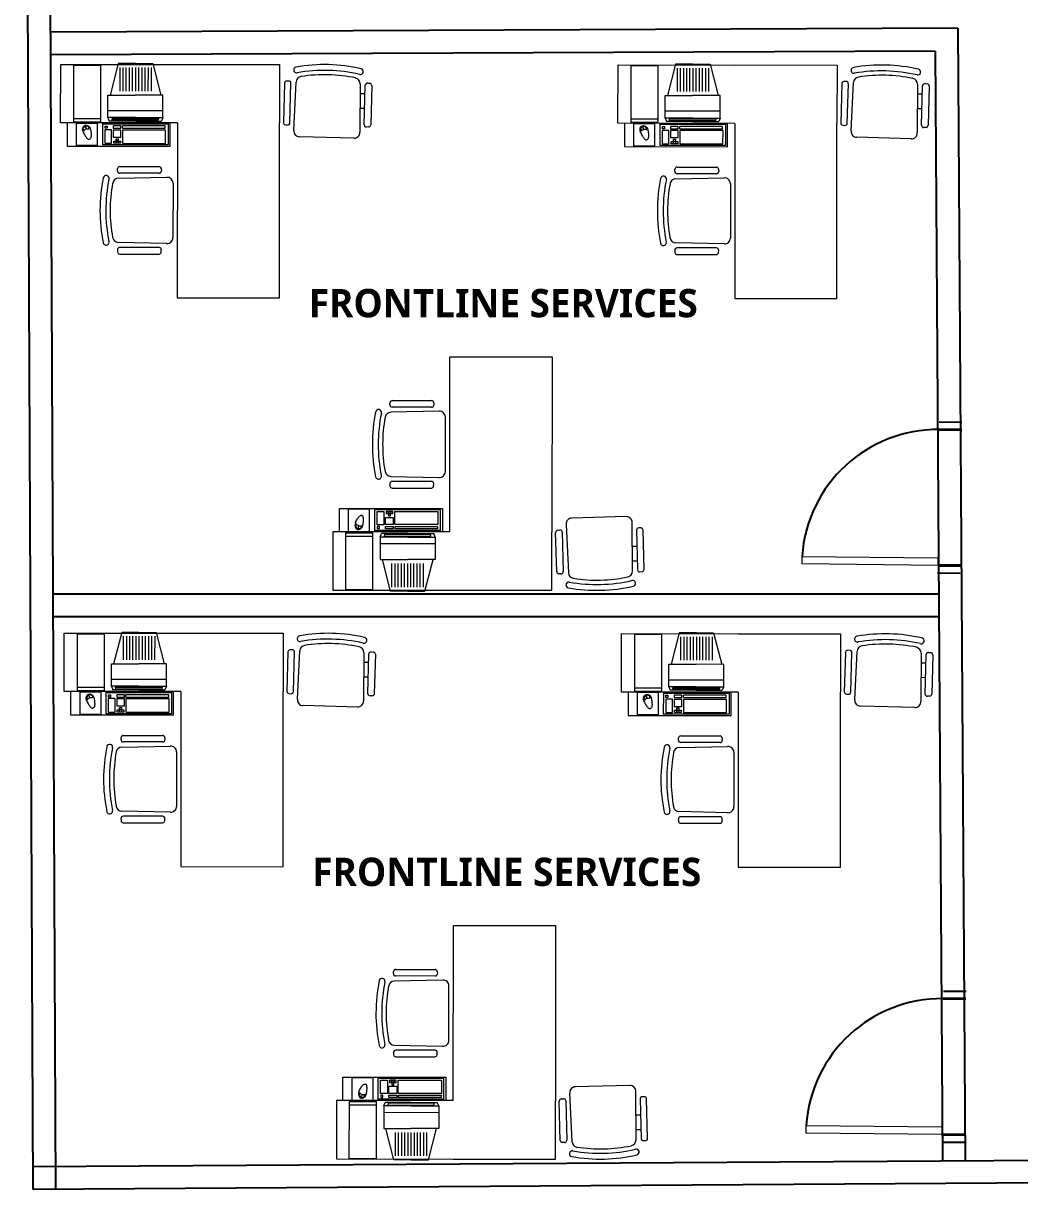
# Model space of a CAD drawing. Header units: millimetres. Extents: x 2220 to 4636, y 1941 to 3920.
# Drawn here: x 2319.63 to 2337.22, y 1952.61 to 1973.21 of the extents above; entities that cross this region are included whole.
import ezdxf

# ---------------------------------------------------------------- set-up
doc = ezdxf.new("R2010")
doc.units = ezdxf.units.MM
doc.layers.add('DOOR_005', color=15, linetype='Continuous')
for name, color, linetype, lineweight in [('DOOR_02', 2, 'Continuous', 9), ('fixture', 142, 'Continuous', 9), ('TEXT', 2, 'Continuous', 20), ('WALL_04C', 4, 'Continuous', 40)]:
    doc.layers.add(name, color=color, linetype=linetype, lineweight=lineweight)
doc.styles.get("Standard").update_dxf_attribs({"font": 'arial.ttf'})

msp = doc.modelspace()

# ---------------------------------------------------------------- linework, layer by layer
for p, q in [((2319.802, 1952.609), (2319.63, 1992.689)), ((2320.202, 1952.61), (2320.03, 1992.691)), ((2336.122, 1973.119), (2320.114, 1973.05)), ((2336.122, 1973.119), (2336.253, 1953.117)), ((2335.724, 1972.717), (2320.116, 1972.65)), ((2335.724, 1972.717), (2335.853, 1953.114)), ((2335.787, 1963.124), (2320.157, 1963.124)), ((2335.79, 1962.724), (2320.157, 1962.724)), ((2354.798, 1953.239), (2319.799, 1953.009)), ((2354.801, 1952.839), (2319.802, 1952.609))]:
    msp.add_line(p, q)
at = {"color": 2, "linetype": 'Continuous'}
for p, q in [((2335.797, 1966.167), (2336.197, 1966.163)), ((2335.768, 1963.501), (2336.168, 1963.497)), ((2335.869, 1956.116), (2336.269, 1956.112)), ((2335.841, 1953.45), (2336.241, 1953.446))]:
    msp.add_line(p, q, dxfattribs=at)
at = {"layer": 'DOOR_005', "linetype": 'Continuous'}
for centre in [(2335.77, 1963.634), (2335.842, 1953.583)]:
    msp.add_arc(centre, 2.399, 89.3948, 176.2101, dxfattribs=at)
at = {"layer": 'DOOR_02', "linetype": 'Continuous'}
for points in [[(2333.374, 1963.66), (2333.376, 1963.793), (2335.771, 1963.768), (2335.77, 1963.634)], [(2333.447, 1953.609), (2333.448, 1953.742), (2335.844, 1953.717), (2335.842, 1953.583)]]:
    msp.add_lwpolyline(points, close=True, dxfattribs=at)
at = {"layer": 'fixture'}
for p, q in [((2320.289, 1971.45), (2320.29, 1972.481)), ((2320.29, 1972.481), (2324.154, 1972.479)), ((2320.516, 1972.47), (2320.516, 1971.468)), ((2320.516, 1972.47), (2320.994, 1972.47)), ((2320.994, 1972.47), (2320.993, 1971.467)), ((2321.304, 1972.495), (2321.162, 1971.94)), ((2321.609, 1972.495), (2321.304, 1972.495)), ((2321.609, 1972.495), (2321.914, 1972.494)), ((2321.914, 1972.494), (2322.055, 1971.94)), ((2322.351, 1972.48), (2324.154, 1972.479)), ((2324.154, 1972.479), (2324.153, 1971.448)), ((2330.126, 1971.441), (2330.127, 1972.472)), ((2330.127, 1972.472), (2333.992, 1972.47)), ((2330.354, 1972.461), (2330.353, 1971.459)), ((2330.354, 1972.461), (2330.831, 1972.461)), ((2330.831, 1972.461), (2330.83, 1971.458)), ((2331.141, 1972.486), (2330.999, 1971.931)), ((2331.446, 1972.486), (2331.141, 1972.486)), ((2331.446, 1972.486), (2331.751, 1972.485)), ((2331.751, 1972.485), (2331.893, 1971.931)), ((2332.188, 1972.471), (2333.992, 1972.47)), ((2333.992, 1972.47), (2333.991, 1971.439)), ((2321.331, 1972.426), (2321.331, 1972.011)), ((2321.387, 1972.426), (2321.387, 1972.011)), ((2321.442, 1972.426), (2321.442, 1972.011)), ((2321.498, 1972.426), (2321.498, 1972.011)), ((2321.553, 1972.426), (2321.553, 1972.011)), ((2321.609, 1972.426), (2321.609, 1972.011)), ((2321.664, 1972.426), (2321.664, 1972.011)), ((2321.72, 1972.426), (2321.72, 1972.011)), ((2321.775, 1972.426), (2321.775, 1972.011)), ((2321.831, 1972.426), (2321.83, 1972.011)), ((2321.886, 1972.426), (2321.886, 1972.011)), ((2331.169, 1972.417), (2331.169, 1972.002)), ((2331.224, 1972.417), (2331.224, 1972.002)), ((2331.28, 1972.417), (2331.28, 1972.002)), ((2331.335, 1972.417), (2331.335, 1972.002)), ((2331.391, 1972.417), (2331.391, 1972.002)), ((2331.446, 1972.417), (2331.446, 1972.002)), ((2331.502, 1972.417), (2331.502, 1972.002)), ((2331.557, 1972.417), (2331.557, 1972.002)), ((2331.613, 1972.417), (2331.613, 1972.002)), ((2331.668, 1972.417), (2331.668, 1972.002)), ((2331.724, 1972.417), (2331.724, 1972.002)), ((2324.239, 1972.148), (2324.22, 1971.455)), ((2324.314, 1972.187), (2324.275, 1972.186)), ((2324.336, 1971.45), (2324.354, 1972.147)), ((2324.404, 1971.316), (2324.445, 1972.169)), ((2325.576, 1972.139), (2325.571, 1971.285)), ((2325.647, 1971.415), (2325.665, 1972.113)), ((2325.708, 1972.15), (2325.747, 1972.147)), ((2325.781, 1972.108), (2325.763, 1971.414)), ((2334.076, 1972.14), (2334.058, 1971.446)), ((2334.151, 1972.178), (2334.113, 1972.177)), ((2334.173, 1971.441), (2334.192, 1972.139)), ((2334.242, 1971.307), (2334.283, 1972.16)), ((2335.413, 1972.13), (2335.409, 1971.276)), ((2335.484, 1971.406), (2335.503, 1972.104)), ((2335.545, 1972.141), (2335.584, 1972.138)), ((2335.619, 1972.099), (2335.6, 1971.405)), ((2321.123, 1971.543), (2321.123, 1971.94)), ((2321.123, 1971.94), (2321.604, 1971.94)), ((2322.094, 1971.94), (2321.604, 1971.94)), ((2322.094, 1971.543), (2322.094, 1971.94)), ((2330.96, 1971.534), (2330.961, 1971.931)), ((2330.961, 1971.931), (2331.441, 1971.931)), ((2331.932, 1971.931), (2331.441, 1971.931)), ((2331.931, 1971.534), (2331.932, 1971.931)), ((2321.123, 1971.543), (2321.123, 1971.762)), ((2322.094, 1971.662), (2321.123, 1971.663)), ((2330.96, 1971.534), (2330.961, 1971.753)), ((2331.931, 1971.653), (2330.96, 1971.654)), ((2322.35, 1971.449), (2320.289, 1971.45)), ((2322.221, 1971.449), (2320.403, 1971.45)), ((2320.403, 1971.45), (2320.403, 1971.038)), ((2320.516, 1971.527), (2320.993, 1971.527)), ((2320.516, 1971.468), (2320.993, 1971.467)), ((2320.565, 1971.445), (2320.564, 1971.048)), ((2320.565, 1971.445), (2320.934, 1971.445)), ((2320.934, 1971.445), (2320.934, 1971.048)), ((2321.027, 1971.439), (2321.026, 1971.059)), ((2322.186, 1971.439), (2321.027, 1971.439)), ((2322.186, 1971.426), (2321.027, 1971.427)), ((2321.123, 1971.543), (2321.147, 1971.481)), ((2321.608, 1971.543), (2321.123, 1971.543)), ((2321.608, 1971.481), (2321.147, 1971.481)), ((2321.196, 1971.528), (2322.016, 1971.527)), ((2321.2, 1971.495), (2321.196, 1971.528)), ((2322.011, 1971.494), (2321.2, 1971.495)), ((2321.608, 1971.543), (2322.094, 1971.543)), ((2321.608, 1971.481), (2322.067, 1971.481)), ((2322.016, 1971.527), (2322.011, 1971.494)), ((2322.094, 1971.543), (2322.067, 1971.481)), ((2322.186, 1971.439), (2322.186, 1971.058)), ((2322.221, 1971.037), (2322.221, 1971.449)), ((2322.35, 1971.449), (2322.348, 1968.358)), ((2324.152, 1968.356), (2324.153, 1971.448)), ((2324.255, 1971.415), (2324.293, 1971.412)), ((2332.188, 1971.44), (2330.126, 1971.441)), ((2332.058, 1971.44), (2330.24, 1971.441)), ((2330.24, 1971.441), (2330.24, 1971.029)), ((2330.353, 1971.518), (2330.831, 1971.518)), ((2330.353, 1971.459), (2330.83, 1971.458)), ((2330.402, 1971.436), (2330.772, 1971.436)), ((2330.402, 1971.436), (2330.402, 1971.039)), ((2330.772, 1971.436), (2330.772, 1971.039)), ((2332.023, 1971.43), (2330.864, 1971.43)), ((2330.864, 1971.43), (2330.864, 1971.05)), ((2332.023, 1971.417), (2330.864, 1971.418)), ((2330.96, 1971.534), (2330.984, 1971.472)), ((2331.446, 1971.534), (2330.96, 1971.534)), ((2331.446, 1971.472), (2330.984, 1971.472)), ((2331.033, 1971.519), (2331.853, 1971.518)), ((2331.038, 1971.486), (2331.033, 1971.519)), ((2331.849, 1971.485), (2331.038, 1971.486)), ((2331.446, 1971.534), (2331.931, 1971.534)), ((2331.446, 1971.472), (2331.904, 1971.472)), ((2331.853, 1971.518), (2331.849, 1971.485)), ((2331.931, 1971.534), (2331.904, 1971.472)), ((2332.023, 1971.43), (2332.023, 1971.049)), ((2332.058, 1971.028), (2332.058, 1971.44)), ((2332.188, 1971.44), (2332.186, 1968.349)), ((2333.989, 1968.348), (2333.991, 1971.439)), ((2320.741, 1971.341), (2320.726, 1971.39)), ((2320.743, 1971.341), (2320.727, 1971.391)), ((2321.187, 1971.325), (2321.068, 1971.325)), ((2321.068, 1971.325), (2321.068, 1971.088)), ((2321.072, 1971.393), (2321.108, 1971.393)), ((2321.072, 1971.354), (2321.072, 1971.393)), ((2321.108, 1971.354), (2321.072, 1971.354)), ((2321.108, 1971.393), (2321.108, 1971.354)), ((2321.187, 1971.088), (2321.187, 1971.325)), ((2321.353, 1971.394), (2321.215, 1971.394)), ((2321.215, 1971.394), (2321.215, 1971.354)), ((2321.215, 1971.354), (2321.353, 1971.354)), ((2321.353, 1971.322), (2321.215, 1971.322)), ((2321.215, 1971.322), (2321.215, 1971.197)), ((2321.353, 1971.354), (2321.353, 1971.394)), ((2321.353, 1971.197), (2321.353, 1971.322)), ((2321.38, 1971.354), (2321.38, 1971.394)), ((2322.136, 1971.394), (2321.38, 1971.394)), ((2321.38, 1971.354), (2322.136, 1971.353)), ((2322.142, 1971.321), (2321.38, 1971.322)), ((2321.38, 1971.322), (2321.38, 1971.088)), ((2322.136, 1971.353), (2322.136, 1971.394)), ((2322.142, 1971.087), (2322.142, 1971.321)), ((2325.726, 1971.376), (2325.687, 1971.375)), ((2330.579, 1971.332), (2330.563, 1971.381)), ((2330.58, 1971.332), (2330.565, 1971.382)), ((2330.906, 1971.316), (2330.905, 1971.079)), ((2331.024, 1971.316), (2330.906, 1971.316)), ((2330.909, 1971.384), (2330.945, 1971.384)), ((2330.909, 1971.345), (2330.909, 1971.384)), ((2330.945, 1971.345), (2330.909, 1971.345)), ((2330.945, 1971.384), (2330.945, 1971.345)), ((2331.024, 1971.079), (2331.024, 1971.316)), ((2331.19, 1971.385), (2331.053, 1971.385)), ((2331.053, 1971.385), (2331.053, 1971.345)), ((2331.053, 1971.345), (2331.19, 1971.345)), ((2331.19, 1971.313), (2331.053, 1971.313)), ((2331.053, 1971.313), (2331.053, 1971.188)), ((2331.19, 1971.345), (2331.19, 1971.385)), ((2331.19, 1971.188), (2331.19, 1971.313)), ((2331.217, 1971.345), (2331.218, 1971.385)), ((2331.217, 1971.345), (2331.973, 1971.344)), ((2331.98, 1971.312), (2331.217, 1971.313)), ((2331.217, 1971.313), (2331.217, 1971.079)), ((2331.973, 1971.385), (2331.218, 1971.385)), ((2331.973, 1971.344), (2331.973, 1971.385)), ((2331.979, 1971.078), (2331.98, 1971.312)), ((2334.092, 1971.407), (2334.131, 1971.403)), ((2335.564, 1971.368), (2335.525, 1971.366)), ((2320.403, 1971.038), (2322.221, 1971.037)), ((2320.934, 1971.048), (2320.564, 1971.048)), ((2322.186, 1971.058), (2321.026, 1971.059)), ((2321.068, 1971.088), (2321.187, 1971.088)), ((2321.215, 1971.197), (2321.353, 1971.197)), ((2321.226, 1971.128), (2321.262, 1971.128)), ((2321.226, 1971.089), (2321.226, 1971.128)), ((2321.262, 1971.089), (2321.226, 1971.089)), ((2321.262, 1971.128), (2321.262, 1971.089)), ((2321.266, 1971.169), (2321.302, 1971.169)), ((2321.266, 1971.13), (2321.266, 1971.169)), ((2321.302, 1971.13), (2321.266, 1971.13)), ((2321.266, 1971.128), (2321.302, 1971.128)), ((2321.266, 1971.089), (2321.266, 1971.128)), ((2321.302, 1971.089), (2321.266, 1971.089)), ((2321.302, 1971.169), (2321.302, 1971.13)), ((2321.302, 1971.128), (2321.302, 1971.089)), ((2321.308, 1971.128), (2321.344, 1971.128)), ((2321.308, 1971.089), (2321.308, 1971.128)), ((2321.344, 1971.089), (2321.308, 1971.089)), ((2321.344, 1971.128), (2321.344, 1971.089)), ((2321.38, 1971.088), (2322.142, 1971.087)), ((2325.466, 1971.176), (2324.504, 1971.202)), ((2330.24, 1971.029), (2332.058, 1971.028)), ((2330.772, 1971.039), (2330.402, 1971.039)), ((2332.023, 1971.049), (2330.864, 1971.05)), ((2330.905, 1971.079), (2331.024, 1971.079)), ((2331.053, 1971.188), (2331.19, 1971.188)), ((2331.063, 1971.119), (2331.099, 1971.119)), ((2331.063, 1971.08), (2331.063, 1971.119)), ((2331.099, 1971.08), (2331.063, 1971.08)), ((2331.099, 1971.119), (2331.099, 1971.08)), ((2331.103, 1971.16), (2331.14, 1971.16)), ((2331.103, 1971.121), (2331.103, 1971.16)), ((2331.14, 1971.121), (2331.103, 1971.121)), ((2331.103, 1971.119), (2331.14, 1971.119)), ((2331.103, 1971.08), (2331.103, 1971.119)), ((2331.14, 1971.08), (2331.103, 1971.08)), ((2331.14, 1971.16), (2331.14, 1971.121)), ((2331.14, 1971.119), (2331.14, 1971.08)), ((2331.145, 1971.119), (2331.182, 1971.119)), ((2331.145, 1971.08), (2331.145, 1971.119)), ((2331.182, 1971.08), (2331.145, 1971.08)), ((2331.182, 1971.119), (2331.182, 1971.08)), ((2331.217, 1971.079), (2331.979, 1971.078)), ((2335.303, 1971.167), (2334.342, 1971.193)), ((2321.292, 1970.601), (2321.294, 1970.64)), ((2321.333, 1970.676), (2322.027, 1970.675)), ((2322.065, 1970.64), (2322.067, 1970.601)), ((2331.13, 1970.592), (2331.132, 1970.631)), ((2331.17, 1970.667), (2331.864, 1970.666)), ((2331.903, 1970.631), (2331.905, 1970.592)), ((2321.307, 1970.47), (2322.161, 1970.487)), ((2322.029, 1970.559), (2321.331, 1970.56)), ((2322.272, 1970.384), (2322.271, 1969.422)), ((2331.144, 1970.461), (2331.998, 1970.478)), ((2331.866, 1970.55), (2331.168, 1970.551)), ((2332.11, 1970.375), (2332.109, 1969.414)), ((2321.291, 1969.207), (2321.293, 1969.168)), ((2322.16, 1969.32), (2321.306, 1969.338)), ((2322.028, 1969.248), (2321.33, 1969.248)), ((2322.064, 1969.168), (2322.066, 1969.206)), ((2331.129, 1969.198), (2331.131, 1969.159)), ((2331.998, 1969.311), (2331.144, 1969.329)), ((2331.865, 1969.239), (2331.167, 1969.239)), ((2331.902, 1969.159), (2331.904, 1969.197)), ((2321.332, 1969.132), (2322.026, 1969.132)), ((2331.169, 1969.123), (2331.863, 1969.123)), ((2322.348, 1968.358), (2324.152, 1968.356)), ((2332.186, 1968.349), (2333.989, 1968.348)), ((2327.156, 1964.225), (2327.158, 1967.317)), ((2327.158, 1967.317), (2328.962, 1967.316)), ((2328.962, 1967.316), (2328.96, 1964.224)), ((2326.1, 1966.469), (2326.102, 1966.507)), ((2326.141, 1966.543), (2326.835, 1966.543)), ((2326.873, 1966.507), (2326.875, 1966.468)), ((2326.969, 1966.355), (2326.115, 1966.337)), ((2326.837, 1966.427), (2326.139, 1966.427)), ((2327.08, 1965.29), (2327.08, 1966.252)), ((2326.1, 1965.074), (2326.102, 1965.036)), ((2326.114, 1965.206), (2326.968, 1965.187)), ((2326.836, 1965.115), (2326.138, 1965.116)), ((2326.872, 1965.035), (2326.874, 1965.074)), ((2326.14, 1965), (2326.834, 1965)), ((2325.209, 1964.226), (2325.21, 1964.639)), ((2325.21, 1964.639), (2327.027, 1964.638)), ((2325.741, 1964.628), (2325.371, 1964.628)), ((2325.371, 1964.231), (2325.371, 1964.628)), ((2325.741, 1964.231), (2325.741, 1964.628)), ((2326.992, 1964.616), (2325.833, 1964.617)), ((2325.833, 1964.236), (2325.833, 1964.617)), ((2326.992, 1964.236), (2326.992, 1964.616)), ((2327.027, 1964.638), (2327.027, 1964.225)), ((2325.874, 1964.351), (2325.875, 1964.588)), ((2325.875, 1964.588), (2325.993, 1964.588)), ((2325.993, 1964.588), (2325.993, 1964.351)), ((2326.022, 1964.354), (2326.022, 1964.479)), ((2326.022, 1964.479), (2326.159, 1964.479)), ((2326.069, 1964.587), (2326.032, 1964.587)), ((2326.032, 1964.587), (2326.032, 1964.548)), ((2326.032, 1964.548), (2326.069, 1964.548)), ((2326.069, 1964.548), (2326.069, 1964.587)), ((2326.109, 1964.587), (2326.073, 1964.587)), ((2326.073, 1964.587), (2326.073, 1964.548)), ((2326.073, 1964.548), (2326.109, 1964.548)), ((2326.109, 1964.545), (2326.073, 1964.545)), ((2326.073, 1964.545), (2326.073, 1964.506)), ((2326.073, 1964.506), (2326.109, 1964.506)), ((2326.109, 1964.548), (2326.109, 1964.587)), ((2326.109, 1964.506), (2326.109, 1964.545)), ((2326.151, 1964.587), (2326.114, 1964.587)), ((2326.114, 1964.587), (2326.114, 1964.548)), ((2326.114, 1964.548), (2326.151, 1964.548)), ((2326.151, 1964.548), (2326.151, 1964.587)), ((2326.159, 1964.479), (2326.159, 1964.354)), ((2326.186, 1964.354), (2326.187, 1964.588)), ((2326.187, 1964.588), (2326.949, 1964.587)), ((2326.949, 1964.587), (2326.949, 1964.353)), ((2330.272, 1964.494), (2329.311, 1964.47)), ((2327.156, 1964.225), (2325.095, 1964.226)), ((2325.095, 1964.226), (2325.095, 1963.196)), ((2327.027, 1964.225), (2325.209, 1964.226)), ((2325.321, 1963.207), (2325.322, 1964.209)), ((2325.322, 1964.209), (2325.799, 1964.209)), ((2325.371, 1964.231), (2325.741, 1964.231)), ((2325.548, 1964.336), (2325.532, 1964.286)), ((2325.549, 1964.335), (2325.534, 1964.286)), ((2325.799, 1963.206), (2325.799, 1964.209)), ((2326.992, 1964.248), (2325.833, 1964.249)), ((2326.992, 1964.236), (2325.833, 1964.236)), ((2325.993, 1964.351), (2325.874, 1964.351)), ((2325.914, 1964.322), (2325.878, 1964.322)), ((2325.878, 1964.322), (2325.878, 1964.283)), ((2325.878, 1964.283), (2325.914, 1964.283)), ((2325.914, 1964.283), (2325.914, 1964.322)), ((2326.159, 1964.354), (2326.022, 1964.354)), ((2326.022, 1964.281), (2326.022, 1964.322)), ((2326.022, 1964.322), (2326.159, 1964.322)), ((2326.159, 1964.281), (2326.022, 1964.281)), ((2326.159, 1964.322), (2326.159, 1964.281)), ((2326.949, 1964.353), (2326.186, 1964.354)), ((2326.186, 1964.322), (2326.186, 1964.281)), ((2326.186, 1964.322), (2326.942, 1964.321)), ((2326.942, 1964.281), (2326.186, 1964.281)), ((2326.942, 1964.321), (2326.942, 1964.281)), ((2328.959, 1963.193), (2328.96, 1964.224)), ((2329.044, 1963.523), (2329.026, 1964.217)), ((2329.061, 1964.256), (2329.1, 1964.259)), ((2329.142, 1964.222), (2329.16, 1963.524)), ((2329.211, 1964.356), (2329.251, 1963.503)), ((2330.381, 1963.531), (2330.378, 1964.386)), ((2330.453, 1964.255), (2330.471, 1963.558)), ((2330.533, 1964.294), (2330.494, 1964.295)), ((2330.587, 1963.562), (2330.569, 1964.256)), ((2325.322, 1964.149), (2325.799, 1964.149)), ((2325.929, 1964.133), (2325.953, 1964.194)), ((2325.929, 1964.133), (2325.929, 1963.735)), ((2325.929, 1964.133), (2325.929, 1963.914)), ((2326.415, 1964.132), (2325.929, 1964.133)), ((2326.9, 1964.012), (2325.929, 1964.013)), ((2326.415, 1964.194), (2325.953, 1964.194)), ((2326.007, 1964.181), (2326.002, 1964.148)), ((2326.002, 1964.148), (2326.822, 1964.148)), ((2326.818, 1964.18), (2326.007, 1964.181)), ((2326.415, 1964.194), (2326.873, 1964.194)), ((2326.415, 1964.132), (2326.9, 1964.132)), ((2326.822, 1964.148), (2326.818, 1964.18)), ((2326.9, 1964.132), (2326.873, 1964.194)), ((2326.9, 1964.132), (2326.9, 1963.735)), ((2325.929, 1963.735), (2326.41, 1963.735)), ((2326.109, 1963.181), (2325.967, 1963.735)), ((2326.137, 1963.249), (2326.137, 1963.664)), ((2326.192, 1963.249), (2326.192, 1963.664)), ((2326.248, 1963.249), (2326.248, 1963.664)), ((2326.303, 1963.249), (2326.303, 1963.664)), ((2326.359, 1963.249), (2326.359, 1963.664)), ((2326.9, 1963.735), (2326.41, 1963.735)), ((2326.414, 1963.249), (2326.414, 1963.664)), ((2326.469, 1963.249), (2326.47, 1963.664)), ((2326.525, 1963.249), (2326.525, 1963.664)), ((2326.58, 1963.249), (2326.581, 1963.664)), ((2326.636, 1963.249), (2326.636, 1963.664)), ((2326.691, 1963.249), (2326.692, 1963.664)), ((2326.719, 1963.18), (2326.861, 1963.735)), ((2329.119, 1963.485), (2329.081, 1963.486)), ((2330.513, 1963.52), (2330.552, 1963.523)), ((2325.095, 1963.196), (2328.959, 1963.193)), ((2325.321, 1963.207), (2325.799, 1963.206)), ((2326.414, 1963.181), (2326.109, 1963.181)), ((2326.414, 1963.181), (2326.719, 1963.18)), ((2327.156, 1963.195), (2328.959, 1963.193)), ((2320.351, 1961.406), (2320.352, 1962.436)), ((2320.352, 1962.436), (2324.217, 1962.434)), ((2320.579, 1962.425), (2320.578, 1961.423)), ((2320.579, 1962.425), (2321.056, 1962.425)), ((2321.056, 1962.425), (2321.055, 1961.423)), ((2321.366, 1962.45), (2321.224, 1961.896)), ((2321.671, 1962.45), (2321.366, 1962.45)), ((2321.394, 1962.382), (2321.394, 1961.967)), ((2321.449, 1962.382), (2321.449, 1961.967)), ((2321.505, 1962.382), (2321.505, 1961.966)), ((2321.56, 1962.382), (2321.56, 1961.966)), ((2321.616, 1962.382), (2321.616, 1961.966)), ((2321.671, 1962.45), (2321.976, 1962.45)), ((2321.671, 1962.382), (2321.671, 1961.966)), ((2321.727, 1962.381), (2321.727, 1961.966)), ((2321.782, 1962.381), (2321.782, 1961.966)), ((2321.838, 1962.381), (2321.838, 1961.966)), ((2321.893, 1962.381), (2321.893, 1961.966)), ((2321.949, 1962.381), (2321.948, 1961.966)), ((2321.976, 1962.45), (2322.118, 1961.895)), ((2322.413, 1962.435), (2324.217, 1962.434)), ((2324.217, 1962.434), (2324.216, 1961.404)), ((2330.189, 1961.397), (2330.19, 1962.428)), ((2330.19, 1962.428), (2334.054, 1962.425)), ((2330.416, 1962.416), (2330.416, 1961.414)), ((2330.416, 1962.416), (2330.894, 1962.416)), ((2330.894, 1962.416), (2330.893, 1961.414)), ((2331.204, 1962.441), (2331.062, 1961.887)), ((2331.509, 1962.441), (2331.204, 1962.441)), ((2331.231, 1962.373), (2331.231, 1961.958)), ((2331.287, 1962.373), (2331.287, 1961.958)), ((2331.342, 1962.373), (2331.342, 1961.958)), ((2331.398, 1962.373), (2331.398, 1961.958)), ((2331.453, 1962.373), (2331.453, 1961.957)), ((2331.509, 1962.441), (2331.814, 1962.441)), ((2331.509, 1962.373), (2331.509, 1961.957)), ((2331.564, 1962.373), (2331.564, 1961.957)), ((2331.62, 1962.373), (2331.62, 1961.957)), ((2331.675, 1962.372), (2331.675, 1961.957)), ((2331.731, 1962.372), (2331.731, 1961.957)), ((2331.786, 1962.372), (2331.786, 1961.957)), ((2331.814, 1962.441), (2331.956, 1961.886)), ((2332.251, 1962.426), (2334.054, 1962.425)), ((2334.054, 1962.425), (2334.053, 1961.395)), ((2324.376, 1962.143), (2324.338, 1962.142)), ((2324.301, 1962.104), (2324.283, 1961.41)), ((2324.398, 1961.405), (2324.417, 1962.103)), ((2324.467, 1961.271), (2324.508, 1962.124)), ((2325.638, 1962.094), (2325.634, 1961.24)), ((2325.709, 1961.371), (2325.728, 1962.068)), ((2325.77, 1962.106), (2325.809, 1962.103)), ((2325.844, 1962.063), (2325.825, 1961.37)), ((2334.139, 1962.095), (2334.12, 1961.401)), ((2334.214, 1962.134), (2334.175, 1962.133)), ((2334.236, 1961.396), (2334.254, 1962.094)), ((2334.304, 1961.262), (2334.345, 1962.115)), ((2335.476, 1962.085), (2335.471, 1961.231)), ((2335.547, 1961.362), (2335.565, 1962.059)), ((2335.608, 1962.097), (2335.647, 1962.094)), ((2335.681, 1962.054), (2335.663, 1961.361)), ((2321.185, 1961.499), (2321.186, 1961.896)), ((2321.186, 1961.896), (2321.666, 1961.896)), ((2322.156, 1961.895), (2321.666, 1961.896)), ((2322.156, 1961.498), (2322.156, 1961.895)), ((2331.023, 1961.49), (2331.023, 1961.887)), ((2331.023, 1961.887), (2331.504, 1961.887)), ((2331.994, 1961.886), (2331.504, 1961.887)), ((2331.994, 1961.489), (2331.994, 1961.886)), ((2321.185, 1961.499), (2321.185, 1961.718)), ((2322.156, 1961.618), (2321.185, 1961.618)), ((2331.023, 1961.49), (2331.023, 1961.709)), ((2331.994, 1961.609), (2331.023, 1961.609)), ((2322.412, 1961.405), (2320.351, 1961.406)), ((2322.283, 1961.405), (2320.465, 1961.406)), ((2320.465, 1961.406), (2320.465, 1960.993)), ((2320.578, 1961.483), (2321.055, 1961.483)), ((2320.578, 1961.423), (2321.055, 1961.423)), ((2320.627, 1961.401), (2320.997, 1961.4)), ((2320.627, 1961.401), (2320.627, 1961.004)), ((2320.804, 1961.296), (2320.788, 1961.346)), ((2320.805, 1961.296), (2320.79, 1961.346)), ((2320.997, 1961.4), (2320.997, 1961.003)), ((2322.248, 1961.394), (2321.089, 1961.395)), ((2321.089, 1961.395), (2321.089, 1961.014)), ((2322.248, 1961.382), (2321.089, 1961.382)), ((2321.134, 1961.348), (2321.17, 1961.348)), ((2321.134, 1961.309), (2321.134, 1961.348)), ((2321.17, 1961.348), (2321.17, 1961.309)), ((2321.185, 1961.499), (2321.209, 1961.437)), ((2321.671, 1961.498), (2321.185, 1961.499)), ((2321.671, 1961.436), (2321.209, 1961.437)), ((2321.258, 1961.483), (2322.078, 1961.483)), ((2321.263, 1961.45), (2321.258, 1961.483)), ((2322.074, 1961.45), (2321.263, 1961.45)), ((2321.415, 1961.35), (2321.278, 1961.35)), ((2321.278, 1961.35), (2321.278, 1961.309)), ((2321.415, 1961.309), (2321.415, 1961.35)), ((2321.442, 1961.309), (2321.442, 1961.35)), ((2322.198, 1961.349), (2321.442, 1961.35)), ((2321.671, 1961.498), (2322.156, 1961.498)), ((2321.671, 1961.436), (2322.129, 1961.436)), ((2322.078, 1961.483), (2322.074, 1961.45)), ((2322.156, 1961.498), (2322.129, 1961.436)), ((2322.198, 1961.309), (2322.198, 1961.349)), ((2322.248, 1961.394), (2322.248, 1961.014)), ((2322.283, 1960.992), (2322.283, 1961.405)), ((2322.412, 1961.405), (2322.411, 1958.313)), ((2324.214, 1958.312), (2324.216, 1961.404)), ((2324.317, 1961.371), (2324.356, 1961.368)), ((2325.789, 1961.332), (2325.75, 1961.331)), ((2332.25, 1961.396), (2330.189, 1961.397)), ((2332.121, 1961.396), (2330.303, 1961.397)), ((2330.303, 1961.397), (2330.303, 1960.984)), ((2330.416, 1961.474), (2330.893, 1961.474)), ((2330.416, 1961.414), (2330.893, 1961.414)), ((2330.465, 1961.392), (2330.464, 1960.995)), ((2330.465, 1961.392), (2330.835, 1961.391)), ((2330.641, 1961.287), (2330.626, 1961.337)), ((2330.643, 1961.287), (2330.627, 1961.337)), ((2330.835, 1961.391), (2330.834, 1960.995)), ((2330.927, 1961.386), (2330.926, 1961.005)), ((2332.086, 1961.385), (2330.927, 1961.386)), ((2332.086, 1961.373), (2330.927, 1961.373)), ((2330.972, 1961.339), (2331.008, 1961.339)), ((2330.972, 1961.301), (2330.972, 1961.339)), ((2331.008, 1961.339), (2331.008, 1961.3)), ((2331.023, 1961.49), (2331.047, 1961.428)), ((2331.508, 1961.489), (2331.023, 1961.49)), ((2331.508, 1961.428), (2331.047, 1961.428)), ((2331.096, 1961.474), (2331.916, 1961.474)), ((2331.1, 1961.441), (2331.096, 1961.474)), ((2331.911, 1961.441), (2331.1, 1961.441)), ((2331.253, 1961.341), (2331.115, 1961.341)), ((2331.115, 1961.341), (2331.115, 1961.3)), ((2331.253, 1961.3), (2331.253, 1961.341)), ((2331.28, 1961.3), (2331.28, 1961.341)), ((2332.036, 1961.34), (2331.28, 1961.341)), ((2331.508, 1961.489), (2331.994, 1961.489)), ((2331.508, 1961.428), (2331.967, 1961.427)), ((2331.916, 1961.474), (2331.911, 1961.441)), ((2331.994, 1961.489), (2331.967, 1961.427)), ((2332.036, 1961.3), (2332.036, 1961.34)), ((2332.086, 1961.385), (2332.086, 1961.005)), ((2332.121, 1960.983), (2332.121, 1961.396)), ((2332.25, 1961.396), (2332.248, 1958.304)), ((2334.052, 1958.303), (2334.053, 1961.395)), ((2334.155, 1961.362), (2334.193, 1961.359)), ((2335.626, 1961.323), (2335.587, 1961.322)), ((2321.249, 1961.28), (2321.13, 1961.281)), ((2321.13, 1961.281), (2321.13, 1961.043)), ((2321.17, 1961.309), (2321.134, 1961.309)), ((2321.249, 1961.043), (2321.249, 1961.28)), ((2321.278, 1961.309), (2321.415, 1961.309)), ((2321.415, 1961.277), (2321.278, 1961.277)), ((2321.278, 1961.277), (2321.278, 1961.152)), ((2321.278, 1961.152), (2321.415, 1961.152)), ((2321.328, 1961.125), (2321.365, 1961.125)), ((2321.328, 1961.086), (2321.328, 1961.125)), ((2321.365, 1961.125), (2321.365, 1961.086)), ((2321.415, 1961.152), (2321.415, 1961.277)), ((2321.442, 1961.309), (2322.198, 1961.309)), ((2322.205, 1961.277), (2321.442, 1961.277)), ((2321.442, 1961.277), (2321.442, 1961.043)), ((2322.204, 1961.043), (2322.205, 1961.277)), ((2325.528, 1961.132), (2324.567, 1961.157)), ((2331.087, 1961.271), (2330.968, 1961.272)), ((2330.968, 1961.272), (2330.968, 1961.034)), ((2331.008, 1961.3), (2330.972, 1961.301)), ((2331.087, 1961.034), (2331.087, 1961.271)), ((2331.115, 1961.3), (2331.253, 1961.3)), ((2331.253, 1961.268), (2331.115, 1961.268)), ((2331.115, 1961.268), (2331.115, 1961.143)), ((2331.115, 1961.143), (2331.253, 1961.143)), ((2331.166, 1961.116), (2331.202, 1961.116)), ((2331.166, 1961.077), (2331.166, 1961.116)), ((2331.202, 1961.116), (2331.202, 1961.077)), ((2331.253, 1961.143), (2331.253, 1961.268)), ((2331.28, 1961.3), (2332.036, 1961.3)), ((2332.042, 1961.268), (2331.28, 1961.268)), ((2331.28, 1961.268), (2331.28, 1961.034)), ((2332.042, 1961.034), (2332.042, 1961.268)), ((2335.366, 1961.123), (2334.404, 1961.148)), ((2320.465, 1960.993), (2322.283, 1960.992)), ((2320.997, 1961.003), (2320.627, 1961.004)), ((2322.248, 1961.014), (2321.089, 1961.014)), ((2321.13, 1961.043), (2321.249, 1961.043)), ((2321.288, 1961.083), (2321.324, 1961.083)), ((2321.288, 1961.044), (2321.288, 1961.083)), ((2321.324, 1961.044), (2321.288, 1961.044)), ((2321.324, 1961.083), (2321.324, 1961.044)), ((2321.365, 1961.086), (2321.328, 1961.086)), ((2321.328, 1961.083), (2321.365, 1961.083)), ((2321.328, 1961.044), (2321.328, 1961.083)), ((2321.365, 1961.044), (2321.328, 1961.044)), ((2321.365, 1961.083), (2321.365, 1961.044)), ((2321.37, 1961.083), (2321.407, 1961.083)), ((2321.37, 1961.044), (2321.37, 1961.083)), ((2321.407, 1961.044), (2321.37, 1961.044)), ((2321.407, 1961.083), (2321.407, 1961.044)), ((2321.442, 1961.043), (2322.204, 1961.043)), ((2330.303, 1960.984), (2332.121, 1960.983)), ((2330.834, 1960.995), (2330.464, 1960.995)), ((2332.086, 1961.005), (2330.926, 1961.005)), ((2330.968, 1961.034), (2331.087, 1961.034)), ((2331.126, 1961.074), (2331.162, 1961.074)), ((2331.126, 1961.035), (2331.126, 1961.074)), ((2331.162, 1961.035), (2331.126, 1961.035)), ((2331.162, 1961.074), (2331.162, 1961.035)), ((2331.202, 1961.077), (2331.166, 1961.077)), ((2331.166, 1961.074), (2331.202, 1961.074)), ((2331.166, 1961.035), (2331.166, 1961.074)), ((2331.202, 1961.035), (2331.166, 1961.035)), ((2331.202, 1961.074), (2331.202, 1961.035)), ((2331.208, 1961.074), (2331.244, 1961.074)), ((2331.208, 1961.035), (2331.208, 1961.074)), ((2331.244, 1961.035), (2331.208, 1961.035)), ((2331.244, 1961.074), (2331.244, 1961.035)), ((2331.28, 1961.034), (2332.042, 1961.034)), ((2321.355, 1960.557), (2321.357, 1960.595)), ((2322.091, 1960.515), (2321.393, 1960.515)), ((2321.395, 1960.631), (2322.089, 1960.631)), ((2322.128, 1960.595), (2322.13, 1960.556)), ((2331.192, 1960.548), (2331.194, 1960.587)), ((2331.929, 1960.506), (2331.231, 1960.506)), ((2331.233, 1960.622), (2331.927, 1960.622)), ((2331.965, 1960.586), (2331.967, 1960.547)), ((2321.369, 1960.425), (2322.223, 1960.443)), ((2322.335, 1960.34), (2322.334, 1959.378)), ((2331.207, 1960.416), (2332.061, 1960.434)), ((2332.172, 1960.331), (2332.172, 1959.369)), ((2322.223, 1959.275), (2321.369, 1959.294)), ((2332.06, 1959.266), (2331.206, 1959.285)), ((2321.354, 1959.162), (2321.356, 1959.124)), ((2322.09, 1959.203), (2321.392, 1959.204)), ((2321.394, 1959.088), (2322.088, 1959.088)), ((2322.127, 1959.123), (2322.129, 1959.162)), ((2331.191, 1959.153), (2331.193, 1959.115)), ((2331.928, 1959.195), (2331.23, 1959.195)), ((2331.232, 1959.079), (2331.926, 1959.079)), ((2331.964, 1959.114), (2331.966, 1959.153)), ((2322.411, 1958.313), (2324.214, 1958.312)), ((2332.248, 1958.304), (2334.052, 1958.303)), ((2327.219, 1954.181), (2327.221, 1957.272)), ((2327.221, 1957.272), (2329.024, 1957.271)), ((2329.024, 1957.271), (2329.022, 1954.18)), ((2326.163, 1956.424), (2326.165, 1956.463)), ((2326.899, 1956.382), (2326.201, 1956.383)), ((2326.204, 1956.499), (2326.897, 1956.498)), ((2326.936, 1956.463), (2326.938, 1956.424)), ((2327.032, 1956.31), (2326.177, 1956.293)), ((2327.142, 1955.246), (2327.143, 1956.207)), ((2326.177, 1955.161), (2327.031, 1955.143)), ((2326.162, 1955.03), (2326.164, 1954.991)), ((2326.898, 1955.071), (2326.201, 1955.071)), ((2326.203, 1954.955), (2326.896, 1954.955)), ((2326.935, 1954.991), (2326.937, 1955.029)), ((2325.272, 1954.594), (2327.09, 1954.593)), ((2325.272, 1954.182), (2325.272, 1954.594)), ((2325.433, 1954.187), (2325.434, 1954.584)), ((2325.804, 1954.583), (2325.434, 1954.584)), ((2325.803, 1954.187), (2325.804, 1954.583)), ((2325.895, 1954.192), (2325.896, 1954.572)), ((2327.055, 1954.572), (2325.896, 1954.572)), ((2325.937, 1954.544), (2326.056, 1954.543)), ((2325.937, 1954.306), (2325.937, 1954.544)), ((2326.056, 1954.543), (2326.056, 1954.306)), ((2326.131, 1954.542), (2326.095, 1954.542)), ((2326.095, 1954.542), (2326.095, 1954.503)), ((2326.131, 1954.503), (2326.131, 1954.542)), ((2326.172, 1954.542), (2326.135, 1954.542)), ((2326.135, 1954.542), (2326.135, 1954.503)), ((2326.171, 1954.503), (2326.172, 1954.542)), ((2326.213, 1954.542), (2326.177, 1954.542)), ((2326.177, 1954.542), (2326.177, 1954.503)), ((2326.213, 1954.503), (2326.213, 1954.542)), ((2326.249, 1954.543), (2327.011, 1954.543)), ((2326.249, 1954.309), (2326.249, 1954.543)), ((2327.011, 1954.543), (2327.011, 1954.309)), ((2327.055, 1954.191), (2327.055, 1954.572)), ((2327.09, 1954.593), (2327.09, 1954.181)), ((2326.084, 1954.309), (2326.084, 1954.434)), ((2326.084, 1954.434), (2326.222, 1954.434)), ((2326.095, 1954.503), (2326.131, 1954.503)), ((2326.135, 1954.503), (2326.171, 1954.503)), ((2326.171, 1954.501), (2326.135, 1954.501)), ((2326.135, 1954.501), (2326.135, 1954.462)), ((2326.135, 1954.462), (2326.171, 1954.462)), ((2326.171, 1954.462), (2326.171, 1954.501)), ((2326.177, 1954.503), (2326.213, 1954.503)), ((2326.222, 1954.434), (2326.222, 1954.309)), ((2330.335, 1954.45), (2329.373, 1954.425)), ((2330.444, 1953.487), (2330.44, 1954.341)), ((2325.158, 1954.182), (2325.157, 1953.151)), ((2327.219, 1954.181), (2325.158, 1954.182)), ((2327.09, 1954.181), (2325.272, 1954.182)), ((2325.384, 1953.162), (2325.385, 1954.164)), ((2325.385, 1954.164), (2325.862, 1954.164)), ((2325.433, 1954.187), (2325.803, 1954.187)), ((2325.61, 1954.291), (2325.595, 1954.241)), ((2325.611, 1954.291), (2325.596, 1954.241)), ((2325.861, 1953.162), (2325.862, 1954.164)), ((2327.055, 1954.204), (2325.895, 1954.204)), ((2327.055, 1954.191), (2325.895, 1954.192)), ((2326.056, 1954.306), (2325.937, 1954.306)), ((2325.941, 1954.277), (2325.94, 1954.239)), ((2325.94, 1954.239), (2325.977, 1954.239)), ((2325.977, 1954.277), (2325.941, 1954.277)), ((2325.977, 1954.239), (2325.977, 1954.277)), ((2325.992, 1954.088), (2326.015, 1954.15)), ((2326.477, 1954.15), (2326.015, 1954.15)), ((2326.069, 1954.136), (2326.065, 1954.104)), ((2326.88, 1954.136), (2326.069, 1954.136)), ((2326.222, 1954.309), (2326.084, 1954.309)), ((2326.084, 1954.237), (2326.084, 1954.277)), ((2326.084, 1954.277), (2326.222, 1954.277)), ((2326.222, 1954.237), (2326.084, 1954.237)), ((2326.222, 1954.277), (2326.222, 1954.237)), ((2327.011, 1954.309), (2326.249, 1954.309)), ((2326.249, 1954.277), (2326.249, 1954.237)), ((2326.249, 1954.277), (2327.005, 1954.277)), ((2327.005, 1954.236), (2326.249, 1954.237)), ((2326.477, 1954.15), (2326.936, 1954.149)), ((2326.884, 1954.103), (2326.88, 1954.136)), ((2326.962, 1954.088), (2326.936, 1954.149)), ((2327.005, 1954.277), (2327.005, 1954.236)), ((2329.022, 1953.149), (2329.022, 1954.18)), ((2329.107, 1953.479), (2329.089, 1954.173)), ((2329.124, 1954.212), (2329.162, 1954.215)), ((2329.205, 1954.178), (2329.222, 1953.48)), ((2329.273, 1954.312), (2329.313, 1953.458)), ((2330.516, 1954.211), (2330.533, 1953.513)), ((2330.595, 1954.249), (2330.556, 1954.25)), ((2330.649, 1953.518), (2330.632, 1954.212)), ((2325.384, 1954.105), (2325.862, 1954.104)), ((2325.992, 1954.088), (2325.991, 1953.691)), ((2325.992, 1954.088), (2325.991, 1953.869)), ((2326.477, 1954.088), (2325.992, 1954.088)), ((2326.962, 1953.968), (2325.992, 1953.969)), ((2326.065, 1954.104), (2326.884, 1954.103)), ((2326.477, 1954.088), (2326.962, 1954.088)), ((2326.962, 1954.088), (2326.962, 1953.69)), ((2325.991, 1953.691), (2326.472, 1953.691)), ((2326.172, 1953.136), (2326.03, 1953.691)), ((2326.199, 1953.205), (2326.199, 1953.62)), ((2326.255, 1953.205), (2326.255, 1953.62)), ((2326.31, 1953.205), (2326.31, 1953.62)), ((2326.366, 1953.205), (2326.366, 1953.62)), ((2326.421, 1953.205), (2326.421, 1953.62)), ((2326.962, 1953.69), (2326.472, 1953.691)), ((2326.476, 1953.205), (2326.477, 1953.62)), ((2326.532, 1953.205), (2326.532, 1953.62)), ((2326.587, 1953.205), (2326.588, 1953.62)), ((2326.643, 1953.205), (2326.643, 1953.62)), ((2326.698, 1953.205), (2326.699, 1953.62)), ((2326.754, 1953.204), (2326.754, 1953.62)), ((2326.781, 1953.136), (2326.924, 1953.69)), ((2329.182, 1953.44), (2329.143, 1953.441)), ((2330.576, 1953.476), (2330.615, 1953.479)), ((2325.157, 1953.151), (2329.022, 1953.149)), ((2325.384, 1953.162), (2325.861, 1953.162)), ((2326.476, 1953.136), (2326.172, 1953.136)), ((2326.476, 1953.136), (2326.781, 1953.136)), ((2327.218, 1953.15), (2329.022, 1953.149))]:
    msp.add_line(p, q, dxfattribs=at)
for points in [[(2325.661, 1971.962), (2325.575, 1971.962)], [(2335.499, 1971.953), (2335.412, 1971.953)], [(2325.654, 1971.704), (2325.574, 1971.704)], [(2335.492, 1971.695), (2335.411, 1971.695)], [(2330.46, 1963.966), (2330.38, 1963.966)], [(2330.467, 1963.709), (2330.381, 1963.709)], [(2325.724, 1961.917), (2325.637, 1961.917)], [(2335.561, 1961.908), (2335.475, 1961.908)], [(2325.717, 1961.659), (2325.636, 1961.659)], [(2335.554, 1961.65), (2335.474, 1961.651)], [(2330.523, 1953.922), (2330.442, 1953.922)], [(2330.529, 1953.664), (2330.443, 1953.664)]]:
    msp.add_lwpolyline(points, dxfattribs=at)
for centre, radius, start, end in [((2324.942, 1969.577), 2.901, 77.0886, 99.875), ((2334.78, 1969.568), 2.901, 77.0886, 99.875), ((2324.454, 1972.384), 0.0515, 99.875, 279.875), ((2324.548, 1972.164), 0.103, 98.7632, 177.2686), ((2324.942, 1969.577), 2.798, 77.0886, 99.875), ((2324.943, 1969.603), 2.695, 78.2003, 98.7632), ((2325.473, 1972.139), 0.103, 359.6949, 78.2003), ((2325.579, 1972.354), 0.0515, 257.0886, 77.0886), ((2334.291, 1972.375), 0.0515, 99.875, 279.875), ((2334.386, 1972.155), 0.103, 98.7632, 177.2686), ((2334.78, 1969.568), 2.798, 77.0886, 99.875), ((2334.78, 1969.594), 2.695, 78.2003, 98.7632), ((2335.416, 1972.345), 0.0515, 257.0886, 77.0886), ((2324.277, 1972.147), 0.0386, 93.0557, 178.4818), ((2324.316, 1972.148), 0.0386, 358.4818, 93.0557), ((2325.704, 1972.112), 0.0386, 83.9078, 178.4818), ((2325.742, 1972.109), 0.0386, 358.4818, 83.9078), ((2334.115, 1972.139), 0.0386, 93.0557, 178.4818), ((2334.153, 1972.14), 0.0386, 358.4818, 93.0557), ((2335.31, 1972.131), 0.103, 359.6949, 78.2003), ((2335.541, 1972.103), 0.0386, 83.9078, 178.4818), ((2335.58, 1972.1), 0.0386, 358.4818, 83.9078), ((2324.259, 1971.454), 0.0386, 178.4818, 263.9078), ((2324.297, 1971.451), 0.0386, 263.9078, 358.4818), ((2325.685, 1971.414), 0.0386, 178.4818, 273.0557), ((2325.724, 1971.415), 0.0386, 273.0557, 358.4818), ((2334.096, 1971.445), 0.0386, 178.4818, 263.9078), ((2334.135, 1971.442), 0.0386, 263.9078, 358.4818), ((2320.742, 1971.34), 0.0531, 359.007, 215.2232), ((2324.507, 1971.305), 0.103, 173.9078, 268.4818), ((2325.468, 1971.279), 0.103, 268.4818, 3.0557), ((2330.58, 1971.331), 0.0531, 359.007, 215.2232), ((2334.344, 1971.296), 0.103, 173.9078, 268.4818), ((2335.306, 1971.27), 0.103, 268.4818, 3.0557), ((2335.523, 1971.405), 0.0386, 178.4818, 273.0557), ((2335.562, 1971.406), 0.0386, 273.0557, 358.4818), ((2321.331, 1970.598), 0.0386, 175.3914, 269.9653), ((2321.333, 1970.637), 0.0386, 89.9653, 175.3914), ((2322.027, 1970.636), 0.0386, 4.5393, 89.9653), ((2322.029, 1970.598), 0.0386, 269.9653, 4.5393), ((2331.168, 1970.589), 0.0386, 175.3914, 269.9653), ((2331.17, 1970.628), 0.0386, 89.9653, 175.3914), ((2331.864, 1970.628), 0.0386, 4.5393, 89.9653), ((2331.866, 1970.589), 0.0386, 269.9653, 4.5393), ((2323.884, 1969.902), 2.901, 168.5721, 191.3586), ((2321.092, 1970.467), 0.0515, 348.5721, 168.5721), ((2323.884, 1969.902), 2.798, 168.5721, 191.3586), ((2323.858, 1969.902), 2.695, 169.6839, 190.2468), ((2321.309, 1970.367), 0.103, 91.1785, 169.6839), ((2322.169, 1970.384), 0.103, 359.9653, 94.5393), ((2333.722, 1969.893), 2.901, 168.5721, 191.3586), ((2330.929, 1970.458), 0.0515, 348.5721, 168.5721), ((2333.722, 1969.893), 2.798, 168.5721, 191.3586), ((2331.146, 1970.358), 0.103, 91.1785, 169.6839), ((2332.007, 1970.375), 0.103, 359.9653, 94.5393), ((2333.696, 1969.894), 2.695, 169.6839, 190.2468), ((2321.308, 1969.441), 0.103, 190.2468, 268.7522), ((2322.168, 1969.423), 0.103, 265.3914, 359.9653), ((2331.146, 1969.433), 0.103, 190.2468, 268.7522), ((2332.006, 1969.414), 0.103, 265.3914, 359.9653), ((2321.091, 1969.341), 0.0515, 191.3586, 11.3586), ((2321.33, 1969.21), 0.0386, 89.9653, 184.5393), ((2321.332, 1969.171), 0.0386, 184.5393, 269.9653), ((2322.026, 1969.171), 0.0386, 269.9653, 355.3914), ((2322.028, 1969.209), 0.0386, 355.3914, 89.9653), ((2330.928, 1969.332), 0.0515, 191.3586, 11.3586), ((2331.167, 1969.201), 0.0386, 89.9653, 184.5393), ((2331.169, 1969.162), 0.0386, 184.5393, 269.9653), ((2331.863, 1969.162), 0.0386, 269.9653, 355.3914), ((2331.865, 1969.2), 0.0386, 355.3914, 89.9653), ((2326.139, 1966.466), 0.0386, 175.3914, 269.9653), ((2326.141, 1966.504), 0.0386, 89.9653, 175.3914), ((2326.835, 1966.504), 0.0386, 4.5393, 89.9653), ((2326.837, 1966.465), 0.0386, 269.9653, 4.5393), ((2328.692, 1965.77), 2.901, 168.5721, 191.3586), ((2325.9, 1966.334), 0.0515, 348.5721, 168.5721), ((2328.692, 1965.77), 2.798, 168.5721, 191.3586), ((2326.117, 1966.234), 0.103, 91.1785, 169.6839), ((2326.977, 1966.252), 0.103, 359.9653, 94.5393), ((2328.667, 1965.77), 2.695, 169.6839, 190.2468), ((2326.117, 1965.309), 0.103, 190.2468, 268.7522), ((2326.977, 1965.29), 0.103, 265.3914, 359.9653), ((2325.899, 1965.209), 0.0515, 191.3586, 11.3586), ((2326.138, 1965.077), 0.0386, 89.9653, 184.5393), ((2326.14, 1965.039), 0.0386, 184.5393, 269.9653), ((2326.834, 1965.038), 0.0386, 269.9653, 355.3914), ((2326.836, 1965.077), 0.0386, 355.3914, 89.9653), ((2329.313, 1964.367), 0.103, 91.4489, 186.0228), ((2330.275, 1964.391), 0.103, 356.875, 91.4489), ((2325.549, 1964.336), 0.0531, 144.7075, 0.9237), ((2329.065, 1964.218), 0.0386, 96.0228, 181.4489), ((2329.104, 1964.221), 0.0386, 1.4489, 96.0228), ((2330.492, 1964.256), 0.0386, 86.875, 181.4489), ((2330.53, 1964.255), 0.0386, 1.4489, 86.875), ((2329.083, 1963.524), 0.0386, 181.4489, 266.875), ((2329.121, 1963.523), 0.0386, 266.875, 1.4489), ((2329.354, 1963.508), 0.103, 182.6621, 261.1675), ((2329.751, 1966.068), 2.695, 261.1675, 281.7304), ((2330.278, 1963.531), 0.103, 281.7304, 0.2358), ((2330.509, 1963.558), 0.0386, 181.4489, 276.0228), ((2330.548, 1963.562), 0.0386, 276.0228, 1.4489), ((2329.259, 1963.288), 0.0515, 80.0557, 260.0557), ((2329.751, 1966.094), 2.901, 260.0557, 282.8421), ((2329.751, 1966.094), 2.798, 260.0557, 282.8421), ((2330.384, 1963.316), 0.0515, 282.8421, 102.8421), ((2324.516, 1962.339), 0.0515, 99.875, 279.875), ((2325.005, 1959.533), 2.901, 77.0886, 99.875), ((2325.641, 1962.31), 0.0515, 257.0886, 77.0886), ((2334.354, 1962.33), 0.0515, 99.875, 279.875), ((2334.842, 1959.524), 2.901, 77.0886, 99.875), ((2335.479, 1962.301), 0.0515, 257.0886, 77.0886), ((2324.378, 1962.104), 0.0386, 358.4818, 93.0557), ((2324.611, 1962.119), 0.103, 98.7632, 177.2686), ((2325.005, 1959.533), 2.798, 77.0886, 99.875), ((2325.005, 1959.558), 2.695, 78.2003, 98.7632), ((2325.535, 1962.095), 0.103, 359.6949, 78.2003), ((2334.448, 1962.111), 0.103, 98.7632, 177.2686), ((2334.842, 1959.524), 2.798, 77.0886, 99.875), ((2334.843, 1959.549), 2.695, 78.2003, 98.7632), ((2335.373, 1962.086), 0.103, 359.6949, 78.2003), ((2324.34, 1962.103), 0.0386, 93.0557, 178.4818), ((2325.766, 1962.067), 0.0386, 83.9078, 178.4818), ((2325.805, 1962.064), 0.0386, 358.4818, 83.9078), ((2334.177, 1962.094), 0.0386, 93.0557, 178.4818), ((2334.216, 1962.095), 0.0386, 358.4818, 93.0557), ((2335.604, 1962.058), 0.0386, 83.9078, 178.4818), ((2335.642, 1962.055), 0.0386, 358.4818, 83.9078), ((2320.805, 1961.295), 0.0531, 359.007, 215.2232), ((2324.321, 1961.409), 0.0386, 178.4818, 263.9078), ((2324.36, 1961.406), 0.0386, 263.9078, 358.4818), ((2325.748, 1961.37), 0.0386, 178.4818, 273.0557), ((2325.787, 1961.371), 0.0386, 273.0557, 358.4818), ((2330.642, 1961.286), 0.0531, 359.007, 215.2232), ((2334.159, 1961.4), 0.0386, 178.4818, 263.9078), ((2334.197, 1961.397), 0.0386, 263.9078, 358.4818), ((2335.585, 1961.361), 0.0386, 178.4818, 273.0557), ((2335.624, 1961.362), 0.0386, 273.0557, 358.4818), ((2324.569, 1961.26), 0.103, 173.9078, 268.4818), ((2325.531, 1961.235), 0.103, 268.4818, 3.0557), ((2334.407, 1961.251), 0.103, 173.9078, 268.4818), ((2335.368, 1961.226), 0.103, 268.4818, 3.0557), ((2321.393, 1960.554), 0.0386, 175.3914, 269.9653), ((2321.395, 1960.592), 0.0386, 89.9653, 175.3914), ((2322.089, 1960.592), 0.0386, 4.5393, 89.9653), ((2322.091, 1960.553), 0.0386, 269.9653, 4.5393), ((2331.231, 1960.545), 0.0386, 175.3914, 269.9653), ((2331.233, 1960.583), 0.0386, 89.9653, 175.3914), ((2331.927, 1960.583), 0.0386, 4.5393, 89.9653), ((2331.929, 1960.544), 0.0386, 269.9653, 4.5393), ((2323.947, 1959.858), 2.901, 168.5721, 191.3586), ((2321.154, 1960.422), 0.0515, 348.5721, 168.5721), ((2323.947, 1959.858), 2.798, 168.5721, 191.3586), ((2323.921, 1959.858), 2.695, 169.6839, 190.2468), ((2321.371, 1960.322), 0.103, 91.1785, 169.6839), ((2322.231, 1960.34), 0.103, 359.9653, 94.5393), ((2333.784, 1959.849), 2.901, 168.5721, 191.3586), ((2330.992, 1960.414), 0.0515, 348.5721, 168.5721), ((2333.784, 1959.849), 2.798, 168.5721, 191.3586), ((2333.759, 1959.849), 2.695, 169.6839, 190.2468), ((2331.209, 1960.313), 0.103, 91.1785, 169.6839), ((2332.069, 1960.331), 0.103, 359.9653, 94.5393), ((2321.153, 1959.297), 0.0515, 191.3586, 11.3586), ((2321.371, 1959.397), 0.103, 190.2468, 268.7522), ((2322.231, 1959.378), 0.103, 265.3914, 359.9653), ((2330.991, 1959.288), 0.0515, 191.3586, 11.3586), ((2331.208, 1959.388), 0.103, 190.2468, 268.7522), ((2332.068, 1959.369), 0.103, 265.3914, 359.9653), ((2321.392, 1959.165), 0.0386, 89.9653, 184.5393), ((2321.394, 1959.127), 0.0386, 184.5393, 269.9653), ((2322.088, 1959.126), 0.0386, 269.9653, 355.3914), ((2322.09, 1959.165), 0.0386, 355.3914, 89.9653), ((2331.23, 1959.156), 0.0386, 89.9653, 184.5393), ((2331.232, 1959.118), 0.0386, 184.5393, 269.9653), ((2331.926, 1959.117), 0.0386, 269.9653, 355.3914), ((2331.928, 1959.156), 0.0386, 355.3914, 89.9653), ((2326.201, 1956.421), 0.0386, 175.3914, 269.9653), ((2326.203, 1956.46), 0.0386, 89.9653, 175.3914), ((2326.897, 1956.459), 0.0386, 4.5393, 89.9653), ((2326.899, 1956.421), 0.0386, 269.9653, 4.5393), ((2328.755, 1955.725), 2.901, 168.5721, 191.3586), ((2325.962, 1956.29), 0.0515, 348.5721, 168.5721), ((2328.755, 1955.725), 2.798, 168.5721, 191.3586), ((2328.729, 1955.725), 2.695, 169.6839, 190.2468), ((2326.18, 1956.19), 0.103, 91.1785, 169.6839), ((2327.04, 1956.207), 0.103, 359.9653, 94.5393), ((2325.962, 1955.164), 0.0515, 191.3586, 11.3586), ((2326.179, 1955.264), 0.103, 190.2468, 268.7522), ((2327.039, 1955.246), 0.103, 265.3914, 359.9653), ((2326.201, 1955.033), 0.0386, 89.9653, 184.5393), ((2326.203, 1954.994), 0.0386, 184.5393, 269.9653), ((2326.896, 1954.994), 0.0386, 269.9653, 355.3914), ((2326.898, 1955.032), 0.0386, 355.3914, 89.9653), ((2325.611, 1954.292), 0.0531, 144.7075, 0.9237), ((2329.376, 1954.322), 0.103, 91.4489, 186.0228), ((2330.337, 1954.347), 0.103, 356.875, 91.4489), ((2329.128, 1954.174), 0.0386, 96.0228, 181.4489), ((2329.166, 1954.177), 0.0386, 1.4489, 96.0228), ((2330.554, 1954.212), 0.0386, 86.875, 181.4489), ((2330.593, 1954.211), 0.0386, 1.4489, 86.875), ((2330.572, 1953.514), 0.0386, 181.4489, 276.0228), ((2330.61, 1953.517), 0.0386, 276.0228, 1.4489), ((2329.145, 1953.48), 0.0386, 181.4489, 266.875), ((2329.184, 1953.479), 0.0386, 266.875, 1.4489), ((2329.321, 1953.243), 0.0515, 80.0557, 260.0557), ((2329.416, 1953.463), 0.103, 182.6621, 261.1675), ((2329.813, 1956.05), 2.798, 260.0557, 282.8421), ((2329.814, 1956.024), 2.695, 261.1675, 281.7304), ((2330.341, 1953.487), 0.103, 281.7304, 0.2358), ((2330.447, 1953.272), 0.0515, 282.8421, 102.8421), ((2329.813, 1956.05), 2.901, 260.0557, 282.8421)]:
    msp.add_arc(centre, radius, start, end, dxfattribs=at)
at = {"layer": 'fixture', "extrusion": (0, 0, -1)}
for centre, major_axis, ratio, start_param, end_param in [((2320.749, 1971.316), (0.0277, -0.09), 0.74165, 1.510893, 4.772293), ((2320.749, 1971.316), (-0.0507, -0.0156), 0.483558, 0.316046, 2.825546), ((2330.587, 1971.307), (0.0277, -0.09), 0.74165, 1.510893, 4.772293), ((2330.587, 1971.307), (-0.0507, -0.0156), 0.483558, 0.316046, 2.825546), ((2320.812, 1961.271), (0.0277, -0.09), 0.74165, 1.510893, 4.772293), ((2330.65, 1961.263), (0.0277, -0.09), 0.74165, 1.510893, 4.772293), ((2320.812, 1961.272), (-0.0507, -0.0156), 0.483558, 0.316046, 2.825546), ((2330.649, 1961.263), (-0.0507, -0.0156), 0.483558, 0.316046, 2.825546)]:
    msp.add_ellipse(centre, major_axis=major_axis, ratio=ratio, start_param=start_param, end_param=end_param, dxfattribs=at)
at = {"layer": 'fixture'}
for centre, major_axis, ratio, start_param, end_param in [((2325.556, 1964.36), (0.0278, 0.09), 0.74165, 1.510893, 4.772293), ((2325.556, 1964.36), (-0.0507, 0.0157), 0.483558, 0.316046, 2.825546), ((2325.618, 1954.316), (0.0278, 0.09), 0.74165, 1.510893, 4.772293), ((2325.618, 1954.315), (-0.0507, 0.0157), 0.483558, 0.316046, 2.825546)]:
    msp.add_ellipse(centre, major_axis=major_axis, ratio=ratio, start_param=start_param, end_param=end_param, dxfattribs=at)
for points in [[(2320.684, 1971.29), (2320.696, 1971.267), (2320.716, 1971.226), (2320.746, 1971.182), (2320.772, 1971.158), (2320.788, 1971.157), (2320.795, 1971.159), (2320.798, 1971.16)], [(2320.818, 1971.331), (2320.821, 1971.306), (2320.828, 1971.26), (2320.827, 1971.207), (2320.82, 1971.173), (2320.807, 1971.163), (2320.8, 1971.161), (2320.798, 1971.16)], [(2330.522, 1971.281), (2330.533, 1971.258), (2330.553, 1971.217), (2330.584, 1971.173), (2330.609, 1971.149), (2330.625, 1971.148), (2330.632, 1971.15), (2330.635, 1971.151)], [(2330.655, 1971.322), (2330.659, 1971.297), (2330.666, 1971.251), (2330.665, 1971.198), (2330.657, 1971.164), (2330.645, 1971.154), (2330.638, 1971.152), (2330.635, 1971.151)], [(2325.491, 1964.386), (2325.502, 1964.409), (2325.522, 1964.451), (2325.553, 1964.494), (2325.579, 1964.518), (2325.594, 1964.519), (2325.602, 1964.517), (2325.604, 1964.516)], [(2325.624, 1964.345), (2325.628, 1964.37), (2325.635, 1964.416), (2325.634, 1964.469), (2325.626, 1964.503), (2325.614, 1964.513), (2325.607, 1964.515), (2325.604, 1964.516)], [(2320.747, 1961.246), (2320.758, 1961.223), (2320.778, 1961.181), (2320.809, 1961.137), (2320.834, 1961.114), (2320.85, 1961.113), (2320.857, 1961.115), (2320.86, 1961.115)], [(2320.88, 1961.287), (2320.884, 1961.261), (2320.891, 1961.216), (2320.89, 1961.162), (2320.882, 1961.128), (2320.87, 1961.119), (2320.863, 1961.116), (2320.86, 1961.115)], [(2330.585, 1961.237), (2330.596, 1961.214), (2330.616, 1961.172), (2330.646, 1961.128), (2330.672, 1961.105), (2330.688, 1961.104), (2330.695, 1961.106), (2330.698, 1961.106)], [(2330.718, 1961.278), (2330.721, 1961.252), (2330.728, 1961.207), (2330.727, 1961.153), (2330.72, 1961.12), (2330.707, 1961.11), (2330.7, 1961.107), (2330.698, 1961.106)], [(2325.554, 1954.342), (2325.565, 1954.365), (2325.585, 1954.406), (2325.616, 1954.45), (2325.641, 1954.473), (2325.657, 1954.474), (2325.664, 1954.473), (2325.667, 1954.472)], [(2325.687, 1954.301), (2325.69, 1954.326), (2325.697, 1954.371), (2325.697, 1954.425), (2325.689, 1954.459), (2325.676, 1954.468), (2325.669, 1954.471), (2325.667, 1954.472)]]:
    msp.add_open_spline(points, degree=3, knots=[0, 0, 0, 0, 0.02947597, 0.05366663, 0.0627124, 0.06793914, 0.0712743, 0.0712743, 0.0712743, 0.0712743], dxfattribs=at)
at = {"layer": 'WALL_04C', "linetype": 'Continuous'}
for p, q in [((2335.795, 1966.034), (2336.195, 1966.03)), ((2335.77, 1963.634), (2336.17, 1963.63)), ((2335.868, 1955.983), (2336.268, 1955.978)), ((2335.842, 1953.583), (2336.242, 1953.579))]:
    msp.add_line(p, q, dxfattribs=at)

# ---------------------------------------------------------------- texts
at = {"layer": 'TEXT', "transparency": 33554638, "char_height": 0.5, "attachment_point": 1}
for insert in [(2324.669, 1968.515), (2324.731, 1958.471)]:
    msp.add_mtext_dynamic_manual_height_columns('{\\fYu Gothic UI Semibold|b0|i0|c0|p34;FRONTLINE SERVICES}', width=15.18001, gutter_width=7.754, heights=[1.967], dxfattribs=dict(at, insert=insert))

doc.saveas('drawing.dxf')
